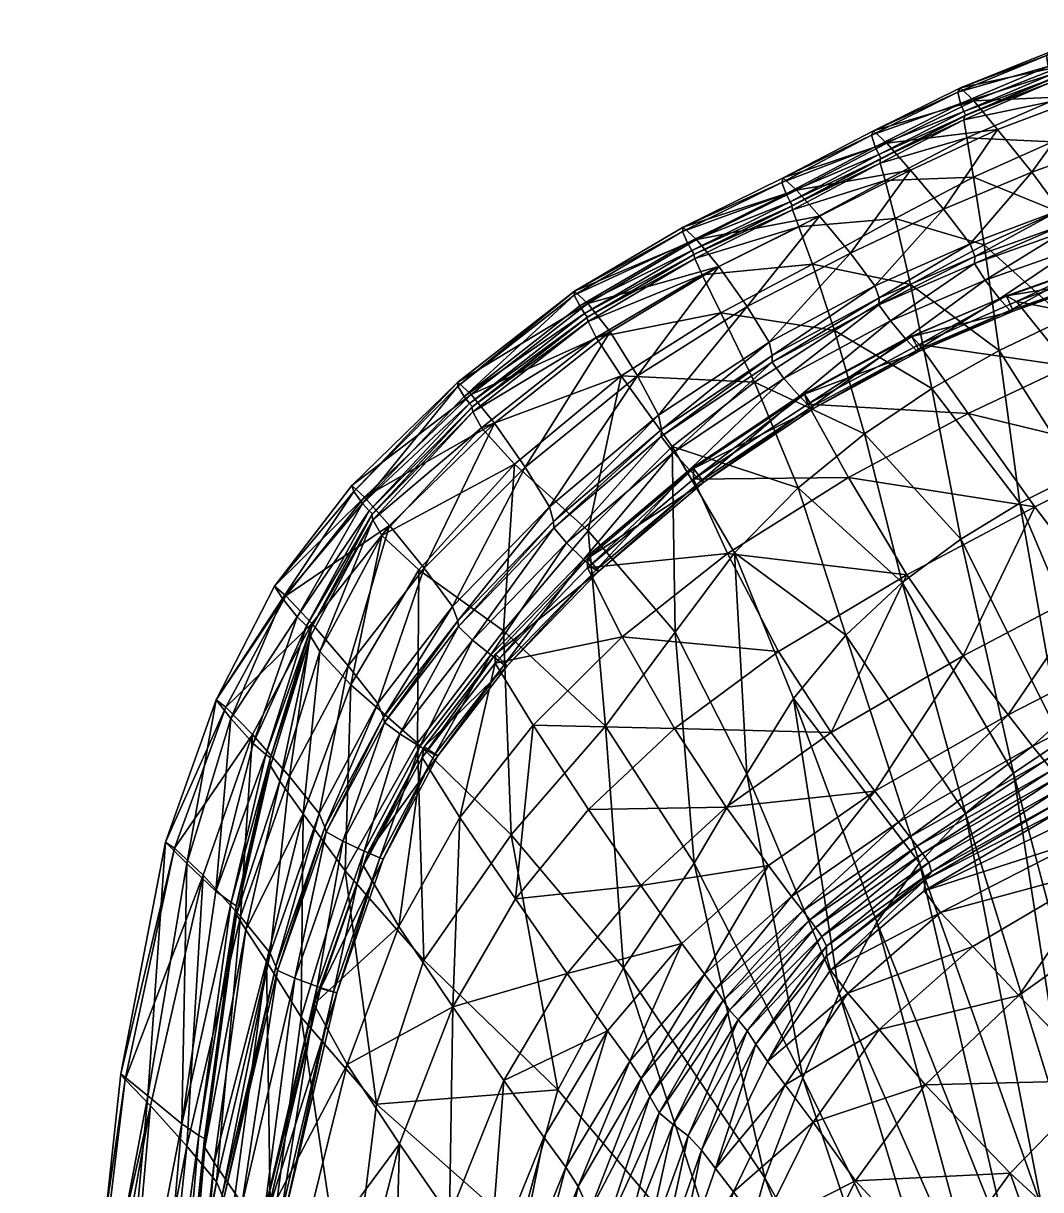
# Model space of a CAD drawing. Header units: centimetres. Extents: x -422 to 422, y -348 to 348.
# Drawn here: x -416 to -355.1, y 248.5 to 318.3 of the extents above; entities that cross this region are included whole.
import ezdxf

# ---------------------------------------------------------------- set-up
doc = ezdxf.new("R2010")
doc.units = ezdxf.units.CM
doc.layers.add('Object007', color=7, linetype='Continuous', true_color=0x1c95b1)

msp = doc.modelspace()

# ---------------------------------------------------------------- meshes
at = {"layer": 'Object007', "color": 194, "true_color": 0x551cb1}
mesh = msp.add_polyface(dxfattribs=at)
corners = [(-354.547, 313.571, 168.628), (-354.571, 314.691, 166.557), (-359.693, 312.476, 164.056), (-359.515, 311.399, 166.016), (-354.388, 311.159, 170.95), (-359.11, 309.06, 168.223), (-349.872, 312.983, 174.431), (-349.645, 315.498, 171.965), (-354.096, 307.007, 172.671), (-349.968, 308.725, 176.185), (-359.099, 313.624, 118.807), (-353.751, 315.72, 119.915), (-352.353, 313.923, 83.426), (-357.677, 311.907, 82.863), (-359.894, 314.4, 144.722), (-354.536, 316.56, 146.4), (-353.958, 307.076, 5.421), (-355.634, 309.345, 40.601), (-350.305, 311.271, 40.837), (-364.304, 311.092, 117.74), (-360.919, 307.131, 40.343), (-362.888, 309.475, 82.282), (-359.323, 305.07, 5.343), (-354.749, 316.337, 158.983), (-354.643, 315.676, 163.275), (-349.126, 317.706, 166.304), (-349.249, 318.26, 161.388), (-360.057, 314.138, 156.893), (-359.888, 313.459, 160.929), (-354.457, 314.965, 165.586), (-349.372, 316.691, 169.749), (-354.369, 314.95, 165.203), (-349.139, 316.984, 168.742), (-359.57, 312.735, 162.732), (-359.641, 312.744, 163.116), (-354.474, 315.2, 164.89), (-359.689, 312.982, 162.439), (-348.782, 317.328, 168.303)]
mesh.append_faces([[corners[k] for k in face] for face in [(0, 1, 2), (2, 3, 0), (4, 0, 3), (3, 5, 4), (0, 4, 6), (1, 0, 7), (4, 8, 9), (8, 4, 5), (10, 11, 12), (12, 13, 10), (11, 10, 14), (14, 15, 11), (16, 17, 18), (12, 18, 17), (17, 13, 12), (19, 10, 13), (20, 21, 13), (13, 17, 20), (22, 20, 17), (23, 24, 25), (15, 23, 26), (23, 15, 14), (14, 27, 23), (24, 23, 27), (27, 28, 24), (29, 1, 30), (31, 29, 32), (29, 31, 33), (33, 34, 29), (1, 29, 34), (34, 2, 1), (35, 24, 28), (28, 36, 35), (31, 35, 36), (36, 33, 31), (24, 35, 37)]], dxfattribs={"vtx2": -1, "color": 194})
mesh = msp.add_polyface(dxfattribs=at)
corners = [(-364.407, 308.86, 163.709), (-364.704, 309.9, 161.841), (-369.957, 307.093, 159.916), (-363.805, 306.585, 165.821), (-369.571, 306.085, 161.708), (-359.11, 309.06, 168.223), (-359.515, 311.399, 166.016), (-359.693, 312.476, 164.056), (-362.892, 302.622, 167.466), (-358.482, 305.007, 169.905), (-368.757, 303.839, 163.741), (-357.677, 311.907, 82.863), (-362.888, 309.475, 82.282), (-364.304, 311.092, 117.74), (-369.721, 308.273, 116.745), (-370.519, 309.006, 141.752), (-365.103, 311.835, 143.163), (-359.099, 313.624, 118.807), (-359.894, 314.4, 144.722), (-360.919, 307.131, 40.343), (-359.323, 305.07, 5.343), (-365.02, 302.557, 5.263), (-366.487, 304.495, 40.08), (-368.334, 306.711, 81.715), (-365.222, 311.558, 154.997), (-365, 310.875, 158.835), (-359.888, 313.459, 160.929), (-360.057, 314.138, 156.893), (-364.704, 310.159, 160.929), (-359.641, 312.744, 163.116), (-364.648, 310.154, 160.546), (-359.57, 312.735, 162.732), (-369.952, 307.341, 158.645), (-369.995, 307.344, 159.027), (-364.778, 310.4, 160.266), (-370.09, 307.585, 158.374), (-359.689, 312.982, 162.439), (-359.031, 304.301, -9.297), (-359.056, 303.884, -12.822), (-364.785, 301.419, -12.844), (-364.773, 301.827, -9.316)]
mesh.append_faces([[corners[k] for k in face] for face in [(0, 1, 2), (3, 0, 4), (0, 3, 5), (5, 6, 0), (1, 0, 6), (6, 7, 1), (3, 8, 9), (8, 3, 10), (11, 12, 13), (14, 13, 12), (15, 16, 13), (17, 13, 16), (16, 18, 17), (19, 20, 21), (21, 22, 19), (12, 19, 22), (22, 23, 12), (24, 25, 26), (26, 27, 24), (16, 24, 27), (27, 18, 16), (28, 1, 7), (7, 29, 28), (30, 28, 29), (29, 31, 30), (28, 30, 32), (1, 28, 33), (30, 34, 35), (34, 30, 31), (31, 36, 34), (25, 34, 36), (36, 26, 25), (37, 38, 39), (39, 40, 37), (20, 37, 40), (40, 21, 20)]], dxfattribs={"vtx2": -1, "color": 194})
mesh = msp.add_polyface(dxfattribs=at)
corners = [(-375.353, 303.203, 160.015), (-374.249, 300.924, 161.984), (-368.757, 303.839, 163.741), (-369.571, 306.085, 161.708), (-375.803, 304.184, 158.283), (-369.957, 307.093, 159.916), (-364.407, 308.86, 163.709), (-363.805, 306.585, 165.821), (-362.888, 309.475, 82.282), (-368.334, 306.711, 81.715), (-369.721, 308.273, 116.745), (-364.304, 311.092, 117.74), (-370.519, 309.006, 141.752), (-375.705, 305.32, 115.854), (-374.361, 303.698, 81.189), (-382.211, 301.488, 115.099), (-376.499, 306.056, 140.516), (-372.667, 301.304, 39.828), (-366.487, 304.495, 40.08), (-365.222, 311.558, 154.997), (-365.103, 311.835, 143.163), (-370.599, 308.731, 153.316), (-365, 310.875, 158.835), (-370.332, 308.055, 157.002), (-376.546, 305.793, 151.868), (-376.24, 305.131, 155.441), (-375.867, 304.431, 157.413), (-369.995, 307.344, 159.027), (-375.831, 304.43, 157.032), (-369.952, 307.341, 158.645), (-364.704, 310.159, 160.929), (-364.704, 309.9, 161.841), (-364.778, 310.4, 160.266), (-370.09, 307.585, 158.374), (-364.648, 310.154, 160.546), (-375.979, 304.67, 156.769)]
mesh.append_faces([[corners[k] for k in face] for face in [(0, 1, 2), (2, 3, 0), (4, 0, 3), (3, 5, 4), (5, 3, 6), (3, 2, 7), (8, 9, 10), (11, 10, 12), (13, 10, 9), (9, 14, 13), (15, 13, 14), (10, 13, 16), (16, 12, 10), (17, 14, 9), (9, 18, 17), (19, 20, 12), (12, 21, 19), (22, 19, 21), (21, 23, 22), (24, 25, 23), (23, 21, 24), (16, 24, 21), (21, 12, 16), (26, 4, 5), (5, 27, 26), (28, 26, 27), (27, 29, 28), (29, 27, 30), (27, 5, 31), (32, 22, 23), (23, 33, 32), (33, 29, 34), (35, 28, 29), (29, 33, 35), (25, 35, 33), (33, 23, 25)]], dxfattribs={"vtx2": -1, "color": 194})
mesh = msp.add_polyface(dxfattribs=at)
corners = [(-357.578, 298.683, 171.369), (-358.482, 305.007, 169.905), (-362.892, 302.622, 167.466), (-359.11, 309.06, 168.223), (-363.805, 306.585, 165.821), (-354.096, 307.007, 172.671), (-353.615, 300.569, 174.104), (-349.91, 302.18, 177.565), (-349.968, 308.725, 176.185), (-355.634, 309.345, 40.601), (-353.958, 307.076, 5.421), (-359.323, 305.07, 5.343), (-356.552, 301.603, -33.935), (-351.157, 303.591, -33.921), (-347.951, 299.937, -82.392), (-353.681, 305.808, -12.801), (-353.637, 306.238, -9.279), (-348.288, 308.069, -9.262), (-359.031, 304.301, -9.297), (-359.056, 303.884, -12.822), (-357.141, 301.956, -16.207), (-362.376, 299.038, -33.951), (-356.753, 301.033, -14.604), (-362.816, 299.521, -16.227), (-351.563, 302.865, -14.584), (-351.862, 303.833, -16.19), (-351.757, 302.89, -14.489), (-346.607, 304.625, -14.461), (-352.312, 303.619, -14.809), (-347.109, 305.367, -14.772), (-356.948, 301.067, -14.52), (-357.558, 301.778, -14.848), (-362.342, 298.639, -14.626), (-362.534, 298.684, -14.551), (-353.096, 304.763, -14.445), (-347.824, 306.547, -14.414), (-348.35, 307.628, -12.779), (-358.413, 302.88, -14.477), (-363.187, 299.378, -14.884), (-364.097, 300.446, -14.507)]
mesh.append_faces([[corners[k] for k in face] for face in [(0, 1, 2), (1, 3, 4), (5, 6, 7), (7, 8, 5), (3, 1, 5), (6, 5, 1), (1, 0, 6), (9, 10, 11), (12, 13, 14), (15, 16, 17), (18, 11, 10), (10, 16, 18), (19, 18, 16), (16, 15, 19), (20, 12, 21), (22, 20, 23), (20, 22, 24), (24, 25, 20), (12, 20, 25), (25, 13, 12), (24, 26, 27), (26, 28, 29), (30, 31, 28), (28, 26, 30), (22, 30, 26), (26, 24, 22), (30, 22, 32), (31, 30, 33), (28, 34, 35), (34, 15, 36), (37, 19, 15), (15, 34, 37), (31, 37, 34), (34, 28, 31), (37, 31, 38), (19, 37, 39)]], dxfattribs={"vtx2": -1, "color": 194})
mesh = msp.add_polyface(dxfattribs=at)
corners = [(-375.353, 303.203, 160.015), (-375.803, 304.184, 158.283), (-382.195, 300.41, 156.945), (-381.701, 299.449, 158.629), (-380.216, 297.162, 160.546), (-374.249, 300.924, 161.984), (-388.564, 294.058, 157.552), (-389.086, 295.007, 155.907), (-382.178, 287.891, 160.966), (-377.166, 292.935, 162.104), (-386.593, 291.873, 159.428), (-374.361, 303.698, 81.189), (-380.878, 299.788, 80.735), (-382.211, 301.488, 115.099), (-375.705, 305.32, 115.854), (-383.002, 302.232, 139.483), (-376.499, 306.056, 140.516), (-379.231, 297.165, 39.608), (-389.197, 296.035, 114.513), (-385.951, 291.687, 39.442), (-384.496, 289.323, 5.066), (-377.972, 294.817, 5.114), (-376.546, 305.793, 151.868), (-383.021, 301.985, 150.669), (-376.24, 305.131, 155.441), (-382.681, 301.342, 154.158), (-375.867, 304.431, 157.413), (-375.831, 304.43, 157.032), (-382.235, 300.668, 155.709), (-382.271, 300.661, 156.089), (-389.156, 295.277, 155.06), (-389.112, 295.302, 154.678), (-375.979, 304.67, 156.769), (-382.396, 300.899, 155.452), (-384.259, 288.446, -9.365), (-377.802, 293.941, -9.356), (-384.25, 288.058, -12.897), (-377.811, 293.531, -12.885), (-383.478, 287.161, -14.576), (-377.087, 292.581, -14.557), (-376.129, 291.542, -14.94), (-382.464, 286.177, -14.965)]
mesh.append_faces([[corners[k] for k in face] for face in [(0, 1, 2), (2, 3, 0), (3, 4, 5), (4, 3, 6), (3, 2, 7), (8, 9, 4), (4, 10, 8), (11, 12, 13), (14, 13, 15), (15, 16, 14), (17, 12, 11), (18, 13, 12), (12, 17, 19), (20, 19, 17), (17, 21, 20), (22, 16, 15), (15, 23, 22), (24, 22, 23), (23, 25, 24), (26, 27, 28), (28, 29, 26), (1, 26, 29), (29, 2, 1), (2, 29, 30), (29, 28, 31), (32, 24, 25), (25, 33, 32), (27, 32, 33), (33, 28, 27), (34, 20, 21), (21, 35, 34), (36, 34, 35), (35, 37, 36), (38, 36, 37), (37, 39, 38), (39, 40, 41)]], dxfattribs={"vtx2": -1, "color": 194})
mesh = msp.add_polyface(dxfattribs=at)
corners = [(-374.249, 300.924, 161.984), (-375.353, 303.203, 160.015), (-381.701, 299.449, 158.629), (-368.757, 303.839, 163.741), (-367.435, 299.875, 165.354), (-362.892, 302.622, 167.466), (-361.605, 296.411, 168.951), (-365.636, 293.693, 166.852), (-372.223, 296.788, 163.566), (-380.216, 297.162, 160.546), (-372.667, 301.304, 39.828), (-371.358, 299.184, 5.183), (-377.972, 294.817, 5.114), (-379.231, 297.165, 39.608), (-374.361, 303.698, 81.189), (-366.487, 304.495, 40.08), (-365.02, 302.557, 5.263), (-369.037, 295.464, -33.968), (-362.376, 299.038, -33.951), (-359.443, 294.901, -82.397), (-371.168, 298.388, -9.338), (-371.18, 297.976, -12.866), (-377.811, 293.531, -12.885), (-377.802, 293.941, -9.356), (-364.773, 301.827, -9.316), (-364.785, 301.419, -12.844), (-369.238, 296.061, -16.249), (-368.688, 295.211, -14.65), (-362.342, 298.639, -14.626), (-362.816, 299.521, -16.227), (-368.867, 295.265, -14.579), (-369.541, 295.954, -14.914), (-363.187, 299.378, -14.884), (-362.534, 298.684, -14.551), (-357.558, 301.778, -14.848), (-370.474, 297.012, -14.534), (-364.097, 300.446, -14.507), (-358.413, 302.88, -14.477), (-359.056, 303.884, -12.822)]
mesh.append_faces([[corners[k] for k in face] for face in [(0, 1, 2), (3, 4, 5), (6, 5, 4), (4, 7, 6), (7, 4, 8), (0, 8, 4), (4, 3, 0), (8, 0, 9), (10, 11, 12), (12, 13, 10), (14, 10, 13), (11, 10, 15), (15, 16, 11), (17, 18, 19), (20, 21, 22), (11, 20, 23), (23, 12, 11), (20, 11, 16), (16, 24, 20), (21, 20, 24), (24, 25, 21), (26, 27, 28), (28, 29, 26), (17, 26, 29), (29, 18, 17), (30, 31, 32), (32, 33, 30), (27, 30, 33), (33, 28, 27), (33, 32, 34), (35, 21, 25), (25, 36, 35), (31, 35, 36), (36, 32, 31), (32, 36, 37), (36, 25, 38)]], dxfattribs={"vtx2": -1, "color": 194})
mesh = msp.add_polyface(dxfattribs=at)
corners = [(-352.89, 291.295, 175.563), (-353.615, 300.569, 174.104), (-357.578, 298.683, 171.369), (-356.347, 289.531, 172.922), (-351.025, 276.935, 176.864), (-353.839, 275.343, 174.369), (-348.416, 278.282, 180.052), (-349.677, 292.8, 178.909), (-349.91, 302.18, 177.565), (-346.87, 294.164, 183.363), (-346.662, 303.628, 182.161), (-346.143, 279.508, 184.336), (-356.723, 273.382, 172.164), (-359.883, 287.392, 170.581), (-363.392, 284.791, 168.544), (-361.605, 296.411, 168.951), (-362.892, 302.622, 167.466), (-347.481, 279.133, -269.101), (-348.999, 281.006, -244.728), (-342.483, 284.167, -244.774), (-353.423, 297.738, -82.394), (-347.951, 299.937, -82.392), (-343.667, 294.816, -143.838), (-349.222, 292.424, -143.825), (-359.443, 294.901, -82.397), (-355.445, 289.331, -143.813), (-362.376, 299.038, -33.951), (-356.552, 301.603, -33.935), (-366.602, 291.068, -82.402), (-359.737, 280.404, -200.421), (-363.111, 285.254, -143.803), (-351.809, 284.553, -200.444), (-357.039, 276.87, -244.683), (-345.415, 287.723, -200.469), (-362.816, 299.521, -16.227), (-357.141, 301.956, -16.207), (-362.342, 298.639, -14.626), (-356.753, 301.033, -14.604), (-362.534, 298.684, -14.551), (-356.948, 301.067, -14.52)]
mesh.append_faces([[corners[k] for k in face] for face in [(0, 1, 2), (2, 3, 0), (4, 0, 3), (3, 5, 4), (0, 4, 6), (6, 7, 0), (1, 0, 7), (7, 8, 1), (9, 10, 8), (8, 7, 9), (11, 9, 7), (7, 6, 11), (12, 13, 14), (5, 3, 13), (15, 13, 3), (3, 2, 15), (16, 15, 2), (17, 18, 19), (20, 21, 22), (22, 23, 20), (24, 20, 23), (23, 25, 24), (20, 24, 26), (26, 27, 20), (21, 20, 27), (28, 24, 25), (29, 30, 25), (25, 31, 29), (32, 29, 31), (31, 18, 32), (18, 31, 33), (23, 33, 31), (31, 25, 23), (26, 34, 35), (34, 36, 37), (36, 38, 39)]], dxfattribs={"vtx2": -1, "color": 194})
mesh = msp.add_polyface(dxfattribs=at)
corners = [(-388.564, 294.058, 157.552), (-389.086, 295.007, 155.907), (-395.086, 288.543, 155.131), (-394.545, 287.603, 156.747), (-386.593, 291.873, 159.428), (-380.216, 297.162, 160.546), (-381.701, 299.449, 158.629), (-380.878, 299.788, 80.735), (-387.794, 294.328, 80.383), (-389.197, 296.035, 114.513), (-395.582, 289.893, 114.074), (-394.088, 288.212, 80.121), (-396.339, 290.599, 138.08), (-389.984, 296.783, 138.681), (-382.211, 301.488, 115.099), (-383.002, 302.232, 139.483), (-385.951, 291.687, 39.442), (-392.002, 285.643, 39.318), (-389.982, 296.548, 149.737), (-383.021, 301.985, 150.669), (-396.21, 290.246, 149.042), (-395.698, 289.516, 152.416), (-389.611, 295.926, 153.16), (-382.681, 301.342, 154.158), (-389.156, 295.277, 155.06), (-382.195, 300.41, 156.945), (-389.112, 295.302, 154.678), (-382.271, 300.661, 156.089), (-395.092, 288.894, 153.903), (-395.144, 288.842, 154.289), (-389.293, 295.514, 154.426), (-395.3, 289.092, 153.658), (-382.235, 300.668, 155.709), (-382.396, 300.899, 155.452)]
mesh.append_faces([[corners[k] for k in face] for face in [(0, 1, 2), (2, 3, 0), (4, 0, 3), (0, 4, 5), (1, 0, 6), (7, 8, 9), (10, 9, 8), (8, 11, 10), (9, 10, 12), (12, 13, 9), (14, 9, 13), (13, 15, 14), (8, 16, 17), (16, 8, 7), (18, 19, 15), (15, 13, 18), (20, 18, 13), (13, 12, 20), (18, 20, 21), (21, 22, 18), (19, 18, 22), (22, 23, 19), (24, 1, 25), (26, 24, 27), (24, 26, 28), (28, 29, 24), (1, 24, 29), (29, 2, 1), (30, 22, 21), (21, 31, 30), (26, 30, 31), (31, 28, 26), (30, 26, 32), (32, 33, 30), (22, 30, 33), (33, 23, 22)]], dxfattribs={"vtx2": -1, "color": 194})
mesh = msp.add_polyface(dxfattribs=at)
corners = [(-366.767, 281.64, 166.813), (-369.615, 290.468, 165.073), (-373.434, 286.566, 163.616), (-369.901, 277.852, 165.394), (-363.392, 284.791, 168.544), (-365.636, 293.693, 166.852), (-359.883, 287.392, 170.581), (-361.605, 296.411, 168.951), (-372.223, 296.788, 163.566), (-380.216, 297.162, 160.546), (-377.166, 292.935, 162.104), (-376.987, 281.814, 162.482), (-372.689, 273.339, 164.29), (-355.445, 289.331, -143.813), (-363.111, 285.254, -143.803), (-366.602, 291.068, -82.402), (-373.852, 286.523, -82.408), (-370.782, 280.671, -143.795), (-375.872, 290.974, -33.984), (-369.037, 295.464, -33.968), (-359.443, 294.901, -82.397), (-359.737, 280.404, -200.421), (-367.629, 275.822, -200.403), (-380.143, 281.55, -82.41), (-382.222, 285.663, -33.993), (-377.811, 293.531, -12.885), (-377.802, 293.941, -9.356), (-371.168, 298.388, -9.338), (-369.238, 296.061, -16.249), (-375.877, 291.62, -16.269), (-368.688, 295.211, -14.65), (-375.265, 290.803, -14.672), (-368.867, 295.265, -14.579), (-375.436, 290.863, -14.604), (-369.541, 295.954, -14.914), (-376.129, 291.542, -14.94), (-381.547, 285.47, -14.688), (-370.474, 297.012, -14.534), (-377.087, 292.581, -14.557), (-371.18, 297.976, -12.866)]
mesh.append_faces([[corners[k] for k in face] for face in [(0, 1, 2), (2, 3, 0), (1, 0, 4), (4, 5, 1), (6, 7, 5), (5, 4, 6), (8, 1, 5), (9, 10, 8), (1, 8, 10), (10, 2, 1), (11, 2, 10), (2, 11, 12), (13, 14, 15), (16, 15, 14), (14, 17, 16), (15, 16, 18), (18, 19, 15), (20, 15, 19), (14, 21, 22), (22, 17, 14), (23, 16, 17), (24, 18, 16), (25, 26, 27), (28, 19, 18), (18, 29, 28), (30, 28, 29), (29, 31, 30), (32, 30, 31), (31, 33, 32), (34, 32, 33), (33, 35, 34), (33, 31, 36), (37, 34, 35), (35, 38, 37), (39, 37, 38), (38, 25, 39)]], dxfattribs={"vtx2": -1, "color": 194})
mesh = msp.add_polyface(dxfattribs=at)
corners = [(-392.332, 285.546, 158.59), (-396.388, 278.67, 157.991), (-392.409, 275.182, 159.501), (-394.545, 287.603, 156.747), (-398.25, 280.656, 156.174), (-395.086, 288.543, 155.131), (-398.802, 281.59, 154.58), (-400.288, 283.995, 113.762), (-395.582, 289.893, 114.074), (-394.088, 288.212, 80.121), (-398.736, 282.333, 79.934), (-403.885, 277.331, 113.555), (-404.465, 277.769, 137.374), (-400.958, 284.571, 137.655), (-396.339, 290.599, 138.08), (-396.559, 279.806, 39.228), (-392.002, 285.643, 39.318), (-394.783, 277.556, 5.005), (-390.307, 283.353, 5.033), (-387.794, 294.328, 80.383), (-400.487, 283.843, 148.555), (-399.606, 282.743, 151.897), (-395.698, 289.516, 152.416), (-396.21, 290.246, 149.042), (-403.57, 276.648, 148.237), (-398.853, 281.92, 153.736), (-395.144, 288.842, 154.289), (-398.802, 282.006, 153.347), (-395.092, 288.894, 153.903), (-399.049, 282.206, 153.114), (-402.233, 275.162, 151.56), (-401.487, 274.503, 152.755), (-395.3, 289.092, 153.658), (-389.987, 282.507, -9.37), (-394.435, 276.726, -9.376), (-389.952, 282.154, -12.906), (-394.373, 276.417, -12.917)]
mesh.append_faces([[corners[k] for k in face] for face in [(0, 1, 2), (3, 4, 1), (1, 0, 3), (4, 3, 5), (5, 6, 4), (7, 8, 9), (9, 10, 7), (11, 7, 10), (7, 11, 12), (12, 13, 7), (8, 7, 13), (13, 14, 8), (15, 10, 9), (9, 16, 15), (17, 15, 16), (16, 18, 17), (16, 9, 19), (20, 21, 22), (22, 23, 20), (13, 20, 23), (23, 14, 13), (20, 13, 12), (21, 20, 24), (25, 6, 5), (5, 26, 25), (27, 25, 26), (26, 28, 27), (29, 21, 30), (27, 29, 31), (29, 27, 28), (28, 32, 29), (21, 29, 32), (32, 22, 21), (18, 33, 34), (33, 35, 36)]], dxfattribs={"vtx2": -1, "color": 194})
mesh = msp.add_polyface(dxfattribs=at)
corners = [(-394.545, 287.603, 156.747), (-392.332, 285.546, 158.59), (-386.593, 291.873, 159.428), (-387.258, 281.894, 160.112), (-382.178, 287.891, 160.966), (-381.151, 276.197, 161.63), (-376.987, 281.814, 162.482), (-377.166, 292.935, 162.104), (-392.409, 275.182, 159.501), (-385.951, 291.687, 39.442), (-384.496, 289.323, 5.066), (-390.307, 283.353, 5.033), (-392.002, 285.643, 39.318), (-387.751, 279.967, -34.001), (-382.222, 285.663, -33.993), (-380.143, 281.55, -82.41), (-373.852, 286.523, -82.408), (-384.259, 288.446, -9.365), (-384.25, 288.058, -12.897), (-389.952, 282.154, -12.906), (-389.987, 282.507, -9.37), (-382.201, 286.241, -16.282), (-387.733, 280.496, -16.294), (-381.547, 285.47, -14.688), (-387.025, 279.807, -14.706), (-375.265, 290.803, -14.672), (-375.877, 291.62, -16.269), (-375.872, 290.974, -33.984), (-381.727, 285.531, -14.626), (-382.464, 286.177, -14.965), (-376.129, 291.542, -14.94), (-375.436, 290.863, -14.604), (-387.22, 279.869, -14.65), (-388.017, 280.457, -14.991), (-389.111, 281.345, -14.595), (-393.452, 275.728, -14.619), (-383.478, 287.161, -14.576), (-377.087, 292.581, -14.557)]
mesh.append_faces([[corners[k] for k in face] for face in [(0, 1, 2), (3, 4, 2), (2, 1, 3), (4, 3, 5), (5, 6, 4), (7, 4, 6), (8, 3, 1), (9, 10, 11), (11, 12, 9), (13, 14, 15), (16, 15, 14), (17, 18, 19), (19, 20, 17), (10, 17, 20), (20, 11, 10), (21, 14, 13), (13, 22, 21), (23, 21, 22), (22, 24, 23), (21, 23, 25), (25, 26, 21), (14, 21, 26), (26, 27, 14), (28, 29, 30), (30, 31, 28), (23, 28, 31), (28, 23, 24), (24, 32, 28), (29, 28, 32), (32, 33, 29), (19, 34, 35), (29, 36, 37), (36, 29, 33), (33, 34, 36), (18, 36, 34), (34, 19, 18)]], dxfattribs={"vtx2": -1, "color": 194})
mesh = msp.add_polyface(dxfattribs=at)
corners = [(-362.344, 268.023, 168.612), (-366.767, 281.64, 166.813), (-369.901, 277.852, 165.394), (-364.9, 264.461, 167.261), (-359.588, 270.97, 170.245), (-363.392, 284.791, 168.544), (-356.723, 273.382, 172.164), (-359.883, 287.392, 170.581), (-353.839, 275.343, 174.369), (-352.617, 269.394, -294.964), (-361.095, 265.039, -294.831), (-362.081, 266.329, -294.573), (-372.689, 273.339, 164.29), (-367.168, 260.201, 166.192), (-355.577, 275.004, -269.012), (-354.869, 274.129, -280.63), (-362.922, 269.576, -280.506), (-363.613, 270.447, -268.934), (-357.039, 276.87, -244.683), (-365.028, 272.305, -244.644), (-354.436, 273.569, -286.76), (-354.114, 273.115, -289.723), (-362.169, 268.573, -289.531), (-362.495, 269.021, -286.597), (-353.568, 271.327, -294.228), (-353.443, 270.532, -294.757), (-361.994, 267.026, -294.02), (-353.499, 271.946, -293.288), (-361.63, 267.477, -293.073), (-353.742, 272.558, -291.843), (-361.784, 268.025, -291.633), (-359.737, 280.404, -200.421), (-367.629, 275.822, -200.403), (-370.011, 266.008, -268.882), (-371.389, 267.855, -244.617), (-369.334, 265.143, -280.426), (-368.911, 264.593, -286.494), (-368.582, 264.151, -289.41), (-368.188, 263.611, -291.503), (-373.915, 271.351, -200.39)]
mesh.append_faces([[corners[k] for k in face] for face in [(0, 1, 2), (2, 3, 0), (1, 0, 4), (4, 5, 1), (5, 4, 6), (7, 6, 8), (9, 10, 11), (2, 12, 13), (13, 3, 2), (14, 15, 16), (16, 17, 14), (18, 14, 17), (17, 19, 18), (20, 21, 22), (22, 23, 20), (15, 20, 23), (23, 16, 15), (24, 25, 11), (11, 26, 24), (27, 24, 26), (26, 28, 27), (29, 27, 28), (28, 30, 29), (21, 29, 30), (30, 22, 21), (31, 18, 19), (19, 32, 31), (33, 34, 19), (19, 17, 33), (35, 33, 17), (17, 16, 35), (16, 23, 36), (23, 22, 37), (22, 30, 38), (39, 32, 19), (19, 34, 39)]], dxfattribs={"vtx2": -1, "color": 194})
mesh = msp.add_polyface(dxfattribs=at)
corners = [(-372.689, 273.339, 164.29), (-369.901, 277.852, 165.394), (-373.434, 286.566, 163.616), (-375.84, 267.999, 163.461), (-376.987, 281.814, 162.482), (-381.151, 276.197, 161.63), (-369.338, 255.137, 165.37), (-380.063, 261.732, 162.868), (-371.602, 249.164, 164.762), (-386.804, 269.7, 161.021), (-384.002, 254.435, 162.473), (-370.011, 266.008, -268.882), (-369.334, 265.143, -280.426), (-374.547, 260.449, -280.382), (-375.222, 261.352, -268.852), (-371.389, 267.855, -244.617), (-376.571, 263.184, -244.6), (-379.694, 256.142, -268.837), (-381.023, 257.957, -244.591), (-368.911, 264.593, -286.494), (-368.582, 264.151, -289.41), (-373.716, 259.194, -289.346), (-374.103, 259.767, -286.438), (-372.14, 257.166, -293.824), (-372.66, 257.964, -292.87), (-367.91, 263.024, -292.94), (-373.21, 258.617, -291.433), (-368.188, 263.611, -291.503), (-370.782, 280.671, -143.795), (-377.022, 276.061, -143.79), (-380.143, 281.55, -82.41), (-385.481, 276.251, -82.414), (-382.165, 271.197, -143.788), (-387.751, 279.967, -34.001), (-379.04, 266.654, -200.381), (-383.451, 261.393, -200.377), (-386.544, 265.85, -143.789), (-373.915, 271.351, -200.39), (-367.629, 275.822, -200.403)]
mesh.append_faces([[corners[k] for k in face] for face in [(0, 1, 2), (3, 0, 4), (4, 5, 3), (0, 3, 6), (3, 7, 8), (7, 3, 5), (5, 9, 7), (10, 7, 9), (11, 12, 13), (13, 14, 11), (15, 11, 14), (14, 16, 15), (17, 18, 16), (16, 14, 17), (19, 20, 21), (21, 22, 19), (12, 19, 22), (22, 13, 12), (23, 24, 25), (24, 26, 27), (26, 21, 20), (28, 29, 30), (31, 30, 29), (29, 32, 31), (30, 31, 33), (34, 35, 36), (36, 32, 34), (35, 34, 16), (16, 18, 35), (31, 32, 36), (34, 37, 15), (15, 16, 34), (37, 34, 32), (32, 29, 37), (38, 37, 29), (29, 28, 38)]], dxfattribs={"vtx2": -1, "color": 194})
mesh = msp.add_polyface(dxfattribs=at)
corners = [(-396.742, 267.545, 159.093), (-392.409, 275.182, 159.501), (-396.388, 278.67, 157.991), (-399.256, 270.952, 157.591), (-398.25, 280.656, 156.174), (-400.639, 272.895, 155.794), (-398.802, 281.59, 154.58), (-401.199, 273.822, 154.215), (-398.736, 282.333, 79.934), (-402.274, 275.687, 79.809), (-403.885, 277.331, 113.555), (-396.559, 279.806, 39.228), (-394.783, 277.556, 5.005), (-398.297, 270.964, 4.984), (-400.075, 273.188, 39.167), (-406.941, 268.889, 113.433), (-407.483, 269.26, 137.208), (-404.465, 277.769, 137.374), (-403.003, 264.803, 39.13), (-406.219, 267.972, 148.051), (-403.57, 276.648, 148.237), (-404.472, 266.328, 151.362), (-402.233, 275.162, 151.56), (-400.487, 283.843, 148.555), (-399.606, 282.743, 151.897), (-401.246, 274.182, 153.368), (-401.201, 274.301, 152.973), (-403.248, 265.437, 152.747), (-398.853, 281.92, 153.736), (-398.802, 282.006, 153.347), (-401.487, 274.503, 152.755), (-403.563, 265.632, 152.54), (-399.049, 282.206, 153.114), (-394.435, 276.726, -9.376), (-394.373, 276.417, -12.917), (-397.864, 269.878, -12.928), (-397.95, 270.144, -9.383), (-395.595, 268.708, -15.059), (-396.872, 269.316, -14.641), (-393.452, 275.728, -14.619)]
mesh.append_faces([[corners[k] for k in face] for face in [(0, 1, 2), (2, 3, 0), (4, 5, 3), (3, 2, 4), (5, 4, 6), (6, 7, 5), (8, 9, 10), (11, 12, 13), (13, 14, 11), (8, 11, 14), (14, 9, 8), (15, 10, 9), (10, 15, 16), (16, 17, 10), (9, 14, 18), (19, 20, 17), (17, 16, 19), (21, 22, 20), (17, 20, 23), (20, 22, 24), (25, 26, 27), (28, 29, 26), (26, 25, 28), (6, 28, 25), (25, 7, 6), (26, 30, 31), (30, 22, 21), (22, 30, 32), (30, 26, 29), (33, 34, 35), (35, 36, 33), (12, 33, 36), (36, 13, 12), (37, 38, 39), (34, 39, 38), (38, 35, 34)]], dxfattribs={"vtx2": -1, "color": 194})
mesh = msp.add_polyface(dxfattribs=at)
corners = [(-392.409, 275.182, 159.501), (-396.742, 267.545, 159.093), (-392.017, 262.198, 160.615), (-386.804, 269.7, 161.021), (-387.258, 281.894, 160.112), (-381.151, 276.197, 161.63), (-384.002, 254.435, 162.473), (-396.603, 255.951, -82.436), (-393.512, 264.212, -82.427), (-390.278, 259.393, -143.793), (-386.544, 265.85, -143.789), (-383.451, 261.393, -200.377), (-389.871, 270.725, -82.42), (-392.125, 274.325, -34.013), (-387.751, 279.967, -34.001), (-385.481, 276.251, -82.414), (-395.642, 267.827, -34.026), (-394.435, 276.726, -9.376), (-394.783, 277.556, 5.005), (-390.307, 283.353, 5.033), (-394.373, 276.417, -12.917), (-389.987, 282.507, -9.37), (-391.998, 274.957, -16.312), (-395.368, 268.62, -16.334), (-391.188, 274.411, -14.732), (-394.453, 268.232, -14.761), (-387.025, 279.807, -14.706), (-387.733, 280.496, -16.294), (-391.392, 274.477, -14.683), (-392.262, 274.977, -15.025), (-388.017, 280.457, -14.991), (-387.22, 279.869, -14.65), (-394.659, 268.304, -14.718), (-395.595, 268.708, -15.059), (-393.452, 275.728, -14.619), (-389.952, 282.154, -12.906), (-389.111, 281.345, -14.595)]
mesh.append_faces([[corners[k] for k in face] for face in [(0, 1, 2), (2, 3, 0), (4, 0, 3), (3, 5, 4), (3, 2, 6), (7, 8, 9), (9, 10, 11), (12, 13, 14), (14, 15, 12), (10, 12, 15), (12, 10, 9), (9, 8, 12), (13, 12, 8), (8, 16, 13), (17, 18, 19), (20, 17, 21), (22, 13, 16), (16, 23, 22), (24, 22, 23), (23, 25, 24), (22, 24, 26), (26, 27, 22), (13, 22, 27), (27, 14, 13), (28, 29, 30), (30, 31, 28), (24, 28, 31), (31, 26, 24), (28, 24, 25), (25, 32, 28), (29, 28, 32), (32, 33, 29), (34, 20, 35), (29, 34, 36), (36, 30, 29), (34, 29, 33)]], dxfattribs={"vtx2": -1, "color": 194})
mesh = msp.add_polyface(dxfattribs=at)
corners = [(-353.839, 275.343, 174.369), (-356.723, 273.382, 172.164), (-351.123, 252.198, 173.505), (-348.416, 278.282, 180.052), (-351.025, 276.935, 176.864), (-347.123, 255.239, 177.82), (-349.107, 253.913, 175.513), (-344.435, 280.401, 188.015), (-346.143, 279.508, 184.336), (-343.667, 257.301, 184.945), (-345.275, 256.319, 180.83), (-362.081, 266.329, -294.573), (-353.443, 270.532, -294.757), (-352.617, 269.394, -294.964), (-343.707, 273.118, -295.166), (-344.391, 274.129, -294.974), (-342.689, 271.777, -295.207), (-351.127, 267.732, -295.025), (-361.095, 265.039, -294.831), (-355.577, 275.004, -269.012), (-357.039, 276.87, -244.683), (-348.999, 281.006, -244.728), (-347.481, 279.133, -269.101), (-354.869, 274.129, -280.63), (-346.753, 278.254, -280.77), (-354.436, 273.569, -286.76), (-346.314, 277.69, -286.943), (-354.114, 273.115, -289.723), (-345.997, 277.23, -289.938), (-339.708, 280.839, -287.103), (-340.154, 281.407, -280.895), (-353.568, 271.327, -294.228), (-353.499, 271.946, -293.288), (-345.257, 275.962, -293.528), (-344.875, 275.097, -294.461), (-338.645, 279.056, -293.735), (-345.638, 276.664, -292.077), (-339.054, 279.797, -292.279), (-339.398, 280.373, -290.126), (-353.742, 272.558, -291.843), (-349.011, 265.365, -295.11), (-341.203, 269.816, -295.265), (-343.214, 280.815, 189.654), (-343.519, 280.746, 189.382), (-341.69, 258.336, 189.858), (-342.428, 258.026, 188.506)]
mesh.append_faces([[corners[k] for k in face] for face in [(0, 1, 2), (3, 4, 5), (4, 0, 6), (7, 8, 9), (8, 3, 10), (11, 12, 13), (14, 13, 12), (12, 15, 14), (13, 14, 16), (16, 17, 13), (18, 13, 17), (19, 20, 21), (21, 22, 19), (23, 19, 22), (22, 24, 23), (25, 23, 24), (24, 26, 25), (27, 25, 26), (26, 28, 27), (28, 26, 29), (26, 24, 30), (31, 32, 33), (33, 34, 31), (12, 31, 34), (34, 15, 12), (34, 33, 35), (33, 36, 37), (36, 28, 38), (39, 27, 28), (28, 36, 39), (32, 39, 36), (36, 33, 32), (40, 17, 16), (16, 41, 40), (42, 43, 44), (43, 7, 45)]], dxfattribs={"vtx2": -1, "color": 194})
mesh = msp.add_polyface(dxfattribs=at)
corners = [(-353.11, 250.027, 171.773), (-355.01, 247.335, 170.293), (-347.374, 226.98, 171.547), (-359.588, 270.97, 170.245), (-362.344, 268.023, 168.612), (-356.762, 244.059, 169.04), (-351.123, 252.198, 173.505), (-349.107, 253.913, 175.513), (-353.839, 275.343, 174.369), (-356.723, 273.382, 172.164), (-346.306, 229.519, 172.888), (-345.22, 231.659, 174.429), (-344.064, 233.25, 176.214), (-347.123, 255.239, 177.82), (-342.789, 234.142, 178.284), (-345.275, 256.319, 180.83), (-341.547, 234.716, 181.083), (-348.416, 278.282, 180.052), (-351.025, 276.935, 176.864), (-343.667, 257.301, 184.945), (-342.428, 258.026, 188.506), (-344.435, 280.401, 188.015), (-346.143, 279.508, 184.336), (-351.127, 267.732, -295.025), (-359.164, 263.007, -294.949), (-361.095, 265.039, -294.831), (-358.306, 240.132, 167.99), (-364.9, 264.461, 167.261), (-348.044, 241.288, -295.743), (-356.919, 249.431, -295.498), (-351.51, 254.995, -295.281), (-343.116, 246.469, -295.591), (-338.182, 231.183, -295.948), (-352.034, 235.698, -295.933), (-361.169, 243.577, -295.752), (-362.003, 254.722, -295.292), (-356.414, 260.083, -295.083), (-364.757, 258.03, -295.088), (-344.833, 260.476, -295.28), (-349.011, 265.365, -295.11), (-341.203, 269.816, -295.265)]
mesh.append_faces([[corners[k] for k in face] for face in [(0, 1, 2), (1, 0, 3), (3, 4, 1), (5, 1, 4), (6, 7, 8), (0, 6, 9), (9, 3, 0), (6, 0, 10), (7, 6, 11), (11, 12, 7), (13, 7, 12), (12, 14, 13), (15, 13, 14), (14, 16, 15), (13, 15, 17), (7, 13, 18), (19, 15, 16), (19, 20, 21), (15, 19, 22), (23, 24, 25), (26, 5, 27), (28, 29, 30), (30, 31, 28), (32, 28, 31), (29, 28, 33), (33, 34, 29), (35, 36, 30), (30, 29, 35), (36, 35, 37), (37, 24, 36), (31, 30, 38), (38, 39, 40), (39, 38, 30), (30, 36, 39), (23, 39, 36), (36, 24, 23)]], dxfattribs={"vtx2": -1, "color": 194})
mesh = msp.add_polyface(dxfattribs=at)
corners = [(-402.673, 264, 155.568), (-401.435, 262.1, 157.35), (-399.256, 270.952, 157.591), (-400.639, 272.895, 155.794), (-403.237, 264.918, 153.999), (-401.199, 273.822, 154.215), (-399.369, 258.773, 158.846), (-396.742, 267.545, 159.093), (-402.274, 275.687, 79.809), (-405.234, 267.267, 79.736), (-406.941, 268.889, 113.433), (-409.902, 255.048, 113.376), (-410.158, 255.387, 137.13), (-407.483, 269.26, 137.208), (-403.003, 264.803, 39.13), (-401.225, 262.61, 4.97), (-400.075, 273.188, 39.167), (-398.297, 270.964, 4.984), (-398.6, 259.562, -34.039), (-395.642, 267.827, -34.026), (-393.512, 264.212, -82.427), (-408.546, 254.06, 147.962), (-406.219, 267.972, 148.051), (-403.57, 276.648, 148.237), (-404.472, 266.328, 151.362), (-403.284, 265.298, 153.146), (-401.246, 274.182, 153.368), (-403.248, 265.437, 152.747), (-403.563, 265.632, 152.54), (-401.201, 274.301, 152.973), (-401.487, 274.503, 152.755), (-400.879, 261.801, -9.39), (-397.95, 270.144, -9.383), (-400.779, 261.57, -12.937), (-397.864, 269.878, -12.928), (-398.216, 260.483, -16.356), (-397.235, 260.225, -14.791), (-394.453, 268.232, -14.761), (-395.368, 268.62, -16.334), (-397.439, 260.299, -14.748), (-398.413, 260.622, -15.084), (-395.595, 268.708, -15.059), (-394.659, 268.304, -14.718), (-399.742, 261.112, -14.658), (-396.872, 269.316, -14.641)]
mesh.append_faces([[corners[k] for k in face] for face in [(0, 1, 2), (2, 3, 0), (4, 0, 3), (3, 5, 4), (6, 7, 2), (2, 1, 6), (8, 9, 10), (11, 10, 9), (12, 13, 10), (14, 9, 8), (15, 14, 16), (16, 17, 15), (18, 19, 20), (21, 22, 13), (23, 22, 24), (25, 4, 5), (5, 26, 25), (27, 25, 26), (28, 27, 29), (24, 28, 30), (31, 15, 17), (17, 32, 31), (33, 31, 32), (32, 34, 33), (35, 36, 37), (37, 38, 35), (18, 35, 38), (38, 19, 18), (39, 40, 41), (41, 42, 39), (36, 39, 42), (42, 37, 36), (43, 33, 34), (34, 44, 43), (40, 43, 44), (44, 41, 40)]], dxfattribs={"vtx2": -1, "color": 194})
mesh = msp.add_polyface(dxfattribs=at)
corners = [(-362.344, 268.023, 168.612), (-364.9, 264.461, 167.261), (-356.762, 244.059, 169.04), (-360.834, 229.885, 166.421), (-359.658, 235.444, 167.124), (-369.338, 255.137, 165.37), (-371.602, 249.164, 164.762), (-367.168, 260.201, 166.192), (-358.306, 240.132, 167.99), (-366.188, 248.98, -295.54), (-362.003, 254.722, -295.292), (-356.919, 249.431, -295.498), (-361.169, 243.577, -295.752), (-368.719, 252.497, -295.273), (-364.757, 258.03, -295.088), (-366.641, 260.221, -294.852), (-361.095, 265.039, -294.831), (-359.164, 263.007, -294.949), (-370.392, 254.72, -294.926), (-371.45, 256.119, -294.457), (-367.687, 261.591, -294.487), (-362.081, 266.329, -294.573), (-369.382, 242.556, -295.632), (-371.866, 246.108, -295.337), (-364.373, 237.228, -295.86), (-372.689, 273.339, 164.29), (-368.911, 264.593, -286.494), (-369.334, 265.143, -280.426), (-362.922, 269.576, -280.506), (-368.582, 264.151, -289.41), (-362.495, 269.021, -286.597), (-367.926, 262.438, -293.892), (-367.91, 263.024, -292.94), (-372.14, 257.166, -293.824), (-361.63, 267.477, -293.073), (-361.994, 267.026, -294.02), (-368.188, 263.611, -291.503), (-362.169, 268.573, -289.531), (-361.784, 268.025, -291.633), (-372.66, 257.964, -292.87), (-373.21, 258.617, -291.433)]
mesh.append_faces([[corners[k] for k in face] for face in [(0, 1, 2), (3, 4, 5), (5, 6, 3), (1, 7, 8), (4, 8, 7), (7, 5, 4), (9, 10, 11), (11, 12, 9), (10, 9, 13), (13, 14, 10), (15, 16, 17), (17, 14, 15), (18, 15, 14), (14, 13, 18), (15, 18, 19), (19, 20, 15), (16, 15, 20), (20, 21, 16), (9, 22, 23), (23, 13, 9), (22, 9, 12), (12, 24, 22), (5, 7, 25), (26, 27, 28), (29, 26, 30), (31, 20, 19), (32, 31, 33), (31, 32, 34), (34, 35, 31), (20, 31, 35), (35, 21, 20), (36, 29, 37), (32, 36, 38), (38, 34, 32), (36, 32, 39), (29, 36, 40)]], dxfattribs={"vtx2": -1, "color": 194})
mesh = msp.add_polyface(dxfattribs=at)
corners = [(-402.673, 264, 155.568), (-403.237, 264.918, 153.999), (-405.132, 250.978, 153.893), (-404.566, 250.078, 155.454), (-401.435, 262.1, 157.35), (-403.308, 248.233, 157.227), (-401.182, 245.012, 158.719), (-399.369, 258.773, 158.846), (-396.742, 267.545, 159.093), (-394.861, 253.562, 160.37), (-392.017, 262.198, 160.615), (-405.234, 267.267, 79.736), (-408.387, 253.464, 79.702), (-409.902, 255.048, 113.376), (-406.941, 268.889, 113.433), (-410.158, 255.387, 137.13), (-403.003, 264.803, 39.13), (-401.225, 262.61, 4.97), (-404.441, 248.916, 4.958), (-406.219, 251.058, 39.111), (-401.85, 245.973, -34.055), (-398.6, 259.562, -34.039), (-396.603, 255.951, -82.436), (-393.512, 264.212, -82.427), (-407.483, 269.26, 137.208), (-408.546, 254.06, 147.962), (-406.219, 267.972, 148.051), (-406.508, 252.389, 151.265), (-404.472, 266.328, 151.362), (-403.284, 265.298, 153.146), (-403.248, 265.437, 152.747), (-405.151, 251.519, 152.633), (-405.18, 251.369, 153.037), (-403.563, 265.632, 152.54), (-405.485, 251.701, 152.433), (-400.879, 261.801, -9.39), (-400.779, 261.57, -12.937), (-403.99, 247.924, -12.948), (-404.096, 248.126, -9.4), (-398.216, 260.483, -16.356), (-397.235, 260.225, -14.791), (-401.395, 246.975, -16.38), (-397.439, 260.299, -14.748), (-400.375, 246.815, -14.821), (-398.413, 260.622, -15.084), (-400.575, 246.888, -14.776), (-399.742, 261.112, -14.658), (-401.568, 247.147, -15.107), (-402.926, 247.545, -14.674)]
mesh.append_faces([[corners[k] for k in face] for face in [(0, 1, 2), (2, 3, 0), (4, 0, 3), (3, 5, 4), (6, 7, 4), (8, 7, 9), (9, 10, 8), (11, 12, 13), (14, 13, 15), (16, 17, 18), (18, 19, 16), (11, 16, 19), (19, 12, 11), (20, 21, 22), (23, 22, 21), (24, 15, 25), (26, 25, 27), (27, 28, 26), (29, 30, 31), (31, 32, 29), (1, 29, 32), (32, 2, 1), (33, 28, 27), (27, 34, 33), (30, 33, 34), (34, 31, 30), (35, 36, 37), (37, 38, 35), (17, 35, 38), (38, 18, 17), (39, 21, 20), (40, 39, 41), (42, 40, 43), (44, 42, 45), (46, 44, 47), (36, 46, 48)]], dxfattribs={"vtx2": -1, "color": 194})
mesh = msp.add_polyface(dxfattribs=at)
corners = [(-373.485, 248.319, -294.949), (-376.042, 240.937, -294.95), (-377.13, 242.31, -294.445), (-374.559, 249.714, -294.445), (-370.392, 254.72, -294.926), (-371.45, 256.119, -294.457), (-368.719, 252.497, -295.273), (-371.866, 246.108, -295.337), (-374.4, 238.761, -295.341), (-369.382, 242.556, -295.632), (-386.297, 246.008, 162.237), (-375.107, 234.072, 164.054), (-373.634, 242.178, 164.334), (-371.602, 249.164, 164.762), (-380.063, 261.732, 162.868), (-369.338, 255.137, 165.37), (-375.84, 267.999, 163.461), (-379.004, 255.111, -280.362), (-379.694, 256.142, -268.837), (-375.222, 261.352, -268.852), (-374.547, 260.449, -280.382), (-378.492, 254.026, -286.415), (-374.103, 259.767, -286.438), (-377.935, 253.05, -289.321), (-373.716, 259.194, -289.346), (-378.889, 244.243, -292.841), (-377.99, 243.396, -293.799), (-380.147, 234.912, -293.803), (-379.281, 233.843, -294.45), (-375.407, 250.816, -293.799), (-376.2, 251.676, -292.843), (-372.66, 257.964, -292.87), (-372.14, 257.166, -293.824), (-367.926, 262.438, -293.892), (-377.107, 252.344, -291.407), (-373.21, 258.617, -291.433), (-380.094, 244.9, -291.404)]
mesh.append_faces([[corners[k] for k in face] for face in [(0, 1, 2), (2, 3, 0), (4, 0, 3), (3, 5, 4), (0, 4, 6), (6, 7, 0), (1, 0, 7), (7, 8, 1), (8, 7, 9), (10, 11, 12), (12, 13, 14), (13, 15, 16), (17, 18, 19), (19, 20, 17), (21, 17, 20), (20, 22, 21), (23, 21, 22), (22, 24, 23), (25, 26, 27), (26, 2, 28), (29, 3, 2), (2, 26, 29), (30, 29, 26), (26, 25, 30), (29, 30, 31), (31, 32, 29), (3, 29, 32), (32, 5, 3), (5, 32, 33), (34, 23, 24), (24, 35, 34), (30, 34, 35), (35, 31, 30), (34, 30, 25), (25, 36, 34), (23, 34, 36)]], dxfattribs={"vtx2": -1, "color": 194})
mesh = msp.add_polyface(dxfattribs=at)
corners = [(-403.308, 248.233, 157.227), (-404.566, 250.078, 155.454), (-406.533, 227.235, 155.415), (-405.132, 250.978, 153.893), (-407.098, 228.105, 153.86), (-401.182, 245.012, 158.719), (-405.256, 225.473, 157.18), (-401.435, 262.1, 157.35), (-399.369, 258.773, 158.846), (-396.56, 239.977, 160.244), (-394.861, 253.562, 160.37), (-413.211, 232.187, 113.366), (-409.902, 255.048, 113.376), (-408.387, 253.464, 79.702), (-412.632, 232.491, 137.111), (-410.158, 255.387, 137.13), (-406.219, 251.058, 39.111), (-410.6, 228.36, 39.102), (-404.441, 248.916, 4.958), (-408.823, 226.305, 4.944), (-406.508, 252.389, 151.265), (-408.546, 254.06, 147.962), (-410.659, 231.155, 147.934), (-399.957, 242.413, -82.45), (-396.603, 255.951, -82.436), (-393.483, 251.2, -143.8), (-396.931, 237.774, -143.813), (-401.85, 245.973, -34.055), (-393.983, 233.533, -200.39), (-405.18, 251.369, 153.037), (-407.145, 228.496, 153.003), (-405.151, 251.519, 152.633), (-407.118, 228.653, 152.597), (-405.485, 251.701, 152.433), (-407.461, 228.823, 152.396), (-408.524, 229.495, 151.231), (-404.096, 248.126, -9.4), (-408.479, 225.547, -9.415), (-403.99, 247.924, -12.948), (-408.367, 225.367, -12.965), (-400.375, 246.815, -14.821), (-401.395, 246.975, -16.38), (-405.754, 224.526, -16.408), (-398.216, 260.483, -16.356), (-397.235, 260.225, -14.791), (-400.575, 246.888, -14.776), (-397.439, 260.299, -14.748), (-401.568, 247.147, -15.107), (-398.413, 260.622, -15.084), (-404.911, 224.499, -14.808), (-404.714, 224.428, -14.855), (-402.926, 247.545, -14.674), (-399.742, 261.112, -14.658), (-400.779, 261.57, -12.937), (-407.288, 225.046, -14.694), (-405.912, 224.713, -15.132)]
mesh.append_faces([[corners[k] for k in face] for face in [(0, 1, 2), (1, 3, 4), (5, 0, 6), (7, 0, 5), (8, 5, 9), (9, 10, 8), (11, 12, 13), (12, 11, 14), (14, 15, 12), (13, 16, 17), (16, 18, 19), (20, 21, 22), (14, 22, 21), (21, 15, 14), (23, 24, 25), (25, 26, 23), (24, 23, 27), (28, 26, 25), (3, 29, 30), (29, 31, 32), (31, 33, 34), (33, 20, 35), (18, 36, 37), (36, 38, 39), (40, 41, 42), (27, 41, 43), (41, 40, 44), (40, 45, 46), (45, 47, 48), (47, 45, 49), (45, 40, 50), (47, 51, 52), (51, 38, 53), (38, 51, 54), (51, 47, 55)]], dxfattribs={"vtx2": -1, "color": 194})
mesh = msp.add_polyface(dxfattribs=at)
corners = [(-386.297, 246.008, 162.237), (-394.861, 253.562, 160.37), (-396.56, 239.977, 160.244), (-387.808, 232.69, 162.116), (-373.634, 242.178, 164.334), (-384.002, 254.435, 162.473), (-392.017, 262.198, 160.615), (-380.063, 261.732, 162.868), (-379.694, 256.142, -268.837), (-379.004, 255.111, -280.362), (-382.782, 248.636, -280.357), (-383.524, 249.798, -268.832), (-381.023, 257.957, -244.591), (-384.839, 251.592, -244.588), (-378.492, 254.026, -286.415), (-377.935, 253.05, -289.321), (-381.276, 245.74, -289.317), (-382.102, 247.134, -286.41), (-386.807, 241.74, -268.832), (-388.114, 243.509, -244.588), (-385.961, 240.529, -280.357), (-384.96, 238.854, -286.411), (-383.779, 237.285, -289.318), (-382.39, 236.393, -291.406), (-380.094, 244.9, -291.404), (-378.889, 244.243, -292.841), (-381.083, 235.746, -292.845), (-390.278, 259.393, -143.793), (-393.483, 251.2, -143.8), (-396.603, 255.951, -82.436), (-383.451, 261.393, -200.377), (-387.239, 254.989, -200.377), (-390.496, 246.858, -200.381), (-391.519, 230.263, -244.595), (-393.983, 233.533, -200.39)]
mesh.append_faces([[corners[k] for k in face] for face in [(0, 1, 2), (2, 3, 0), (4, 5, 0), (1, 0, 5), (5, 6, 1), (7, 5, 4), (8, 9, 10), (10, 11, 8), (12, 8, 11), (11, 13, 12), (14, 15, 16), (16, 17, 14), (9, 14, 17), (17, 10, 9), (18, 19, 13), (13, 11, 18), (20, 18, 11), (11, 10, 20), (21, 20, 10), (10, 17, 21), (22, 21, 17), (17, 16, 22), (23, 22, 16), (16, 24, 23), (24, 25, 26), (24, 16, 15), (27, 28, 29), (30, 31, 27), (31, 30, 12), (12, 13, 31), (32, 28, 27), (27, 31, 32), (19, 32, 31), (31, 13, 19), (32, 19, 33), (28, 32, 34)]], dxfattribs={"vtx2": -1, "color": 194})
mesh = msp.add_polyface(dxfattribs=at)
corners = [(-406.533, 227.235, 155.415), (-405.256, 225.473, 157.18), (-403.308, 248.233, 157.227), (-407.098, 228.105, 153.86), (-404.566, 250.078, 155.454), (-403.073, 222.406, 158.669), (-398.336, 217.625, 160.194), (-396.56, 239.977, 160.244), (-401.182, 245.012, 158.719), (-408.387, 253.464, 79.702), (-412.499, 230.668, 79.697), (-413.211, 232.187, 113.366), (-415.999, 202.135, 113.38), (-414.551, 202.398, 137.123), (-412.632, 232.491, 137.111), (-410.6, 228.36, 39.102), (-414.967, 198.528, 39.099), (-408.823, 226.305, 4.944), (-406.219, 251.058, 39.111), (-398.461, 211.548, -200.409), (-401.394, 215.616, -143.835), (-396.931, 237.774, -143.813), (-393.983, 233.533, -200.39), (-404.387, 220.066, -82.471), (-406.241, 223.502, -34.076), (-401.85, 245.973, -34.055), (-399.957, 242.413, -82.45), (-410.659, 231.155, 147.934), (-408.524, 229.495, 151.231), (-406.508, 252.389, 151.265), (-412.289, 201.072, 147.939), (-407.145, 228.496, 153.003), (-405.132, 250.978, 153.893), (-407.118, 228.653, 152.597), (-405.18, 251.369, 153.037), (-408.743, 198.628, 152.6), (-407.461, 228.823, 152.396), (-410.155, 199.441, 151.228), (-409.089, 198.789, 152.394), (-405.151, 251.519, 152.633), (-405.485, 251.701, 152.433), (-408.479, 225.547, -9.415), (-404.441, 248.916, 4.958), (-408.367, 225.367, -12.965), (-404.096, 248.126, -9.4), (-405.754, 224.526, -16.408), (-404.714, 224.428, -14.855), (-400.375, 246.815, -14.821), (-401.395, 246.975, -16.38), (-404.911, 224.499, -14.808), (-405.912, 224.713, -15.132), (-401.568, 247.147, -15.107), (-400.575, 246.888, -14.776), (-407.288, 225.046, -14.694), (-403.99, 247.924, -12.948), (-402.926, 247.545, -14.674)]
mesh.append_faces([[corners[k] for k in face] for face in [(0, 1, 2), (3, 0, 4), (5, 6, 7), (7, 8, 5), (1, 5, 8), (9, 10, 11), (12, 11, 10), (13, 14, 11), (10, 15, 16), (15, 10, 9), (17, 15, 18), (19, 20, 21), (21, 22, 19), (23, 24, 25), (25, 26, 23), (20, 23, 26), (26, 21, 20), (27, 28, 29), (27, 14, 13), (28, 27, 30), (31, 3, 32), (33, 31, 34), (31, 33, 35), (36, 28, 37), (33, 36, 38), (36, 33, 39), (28, 36, 40), (41, 17, 42), (43, 41, 44), (45, 46, 47), (24, 45, 48), (48, 25, 24), (49, 50, 51), (46, 49, 52), (53, 43, 54), (50, 53, 55)]], dxfattribs={"vtx2": -1, "color": 194})
mesh = msp.add_polyface(dxfattribs=at)
corners = [(-346.306, 229.519, 172.888), (-347.374, 226.98, 171.547), (-342.044, 214.359, 172.068), (-348.369, 223.941, 170.362), (-342.607, 211.404, 170.861), (-355.01, 247.335, 170.293), (-356.762, 244.059, 169.04), (-353.11, 250.027, 171.773), (-345.22, 231.659, 174.429), (-351.123, 252.198, 173.505), (-362.721, 215.715, 165.429), (-361.85, 223.346, 165.863), (-373.634, 242.178, 164.334), (-375.107, 234.072, 164.054), (-359.658, 235.444, 167.124), (-360.834, 229.885, 166.421), (-350.645, 210.775, 167.451), (-349.995, 215.953, 168.314), (-371.602, 249.164, 164.762), (-358.306, 240.132, 167.99), (-349.24, 220.304, 169.284), (-373.963, 226.924, -295.66), (-371.876, 235.265, -295.646), (-366.827, 230.07, -295.892), (-368.827, 221.79, -295.917), (-375.867, 213.898, -295.681), (-378.467, 217.229, -295.366), (-376.524, 230.353, -295.349), (-374.4, 238.761, -295.341), (-378.185, 232.492, -294.956), (-376.042, 240.937, -294.95), (-357.608, 222.795, -296.107), (-341.83, 225.946, -296.071), (-352.034, 235.698, -295.933), (-348.044, 241.288, -295.743), (-355.18, 229.691, -296.044), (-364.373, 237.228, -295.86), (-361.169, 243.577, -295.752), (-344.842, 220.277, -296.186), (-347.189, 213.639, -296.283), (-369.382, 242.556, -295.632)]
mesh.append_faces([[corners[k] for k in face] for face in [(0, 1, 2), (1, 3, 4), (5, 6, 3), (3, 1, 5), (1, 0, 7), (0, 8, 9), (10, 11, 12), (12, 13, 10), (14, 15, 16), (16, 17, 14), (11, 15, 18), (18, 12, 11), (19, 14, 17), (17, 20, 19), (6, 19, 20), (20, 3, 6), (21, 22, 23), (23, 24, 21), (25, 21, 24), (26, 27, 21), (22, 21, 27), (27, 28, 22), (29, 30, 28), (24, 23, 31), (32, 33, 34), (35, 36, 37), (37, 33, 35), (38, 35, 33), (33, 32, 38), (35, 38, 39), (39, 31, 35), (36, 35, 31), (31, 23, 36), (40, 22, 28), (22, 40, 36), (36, 23, 22)]], dxfattribs={"vtx2": -1, "color": 194})

doc.saveas('drawing.dxf')
